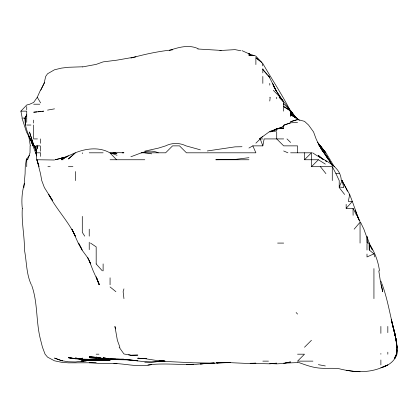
<?xml version="1.0" encoding="UTF-8"?>
<svg xmlns="http://www.w3.org/2000/svg" width="418" height="418" viewBox="0 0 418 418"><rect width="100%" height="100%" fill="white"/><g stroke="black" fill="none" stroke-linecap="round" stroke-linejoin="round"><path stroke-width="0.63" d="M396.813 349.772C397.946 359.135 389.101 365.813 380.882 367.788L387.826 364.924L380.882 367.903C367.563 373.222 352.86 372.229 339.217 368.754C332.294 367.746 325.319 368.843 318.385 367.981C311.144 367.208 304.372 364.475 297.553 362.082M23.126 118.09L25.425 118.09L25.32 125.034L25.137 118.09M30.112 145.866L30.007 152.81L27.661 159.754L26.736 159.754M25.425 118.09C23.93 128.08 30.07 136.733 32.985 145.866L30.336 138.922L36.476 155.125M22.316 208.363C21.391 222.303 24.641 236.081 24.448 250.027C26.731 261.6 26.209 273.863 31.303 284.747M396.797 349.772L396.504 354.187L394.77 357.599C399.321 350.341 396.154 341.172 394.817 333.355L394.77 333.177C389.963 315.862 387.695 297.851 380.882 281.1M396.881 348.507L396.964 347.243L396.776 354.187L394.77 358.524L396.948 354.187L396.881 349.772M23.883 187.53L25.096 173.642L25.247 166.698L26.271 159.754M269.777 101.031L270.18 97.258L269.777 97.258M248.945 148.045L252.843 145.866L262.833 145.866L264.129 138.922L283.665 138.922M36.638 155.966L35.906 152.81L37.62 145.866M24.437 183.481C22.039 191.522 21.365 200.029 22.295 208.363M274.464 130.097L283.665 126.534L284.068 125.034L290.609 122.814L297.553 122.437M123.947 288.864L123.127 291.691L123.947 298.635M22.243 118.09L20.9 111.146L26.736 105.007L29.756 104.202L33.675 102.42L37.275 97.258L40.4 90.314M342.096 180.586L339.217 186.987L343.737 187.53L342.096 180.586L341.287 180.586C340.795 165.079 323.182 160.402 312.654 152.81M40.896 89.734L44.669 82.294M40.619 90.314L44.094 83.37L45.698 76.426L47.568 73.756L54.507 69.775L61.456 68.118L68.395 67.277L82.289 66.796M25.101 118.09L26.736 114.83L24.887 118.09L25.331 121.246M26.736 166.698L26.736 158.887L29.573 155.339M354.14 229.195L360.05 222.251L360.05 243.083M353.105 215.307L353.022 208.363L346.161 208.363L352.322 201.419L349.683 194.474L342.138 181.119M284.068 125.034L283.665 125.468L283.665 128.242L280.509 128.561M304.497 152.81L304.497 159.754L311.441 152.81L311.441 166.698L332.273 166.698L332.273 180.586M311.441 166.698L318.385 159.754L325.329 164.102M304.497 347.243L311.441 340.299M255.889 143.16L260.242 138.922L262.833 138.922M262.833 136.503L259.468 138.922L269.777 131.435L276.721 129.35L276.721 130.965L269.777 131.936M63.17 159.754L61.456 159.754L68.395 155.794L75.344 152.81L68.395 158.986L75.344 152.795C86.129 148.385 99.332 146.77 109.845 152.81L116.591 159.754M61.456 159.754L68.395 155.825L61.456 158.49L64.346 157.664M275.112 129.857L276.721 128.948L283.665 126.534M158.255 152.81C148.771 148.38 139.732 153.798 130.897 156.713M273.9 130.327L276.721 128.948L279.245 128.692M270.932 131.435L276.721 128.707L283.665 128.242M374.821 256.971L373.938 253.846L366.994 256.971L366.994 254.055M270.932 131.539L276.721 129.35M284.486 125.034L290.609 122.814M297.553 119.647L290.609 121.669L297.553 119.501L304.497 121.33L308.541 125.034L313.573 131.978L316.107 138.922L318.385 143.761L328.558 159.754L323.798 152.81M130.897 58.081C144.534 54.283 158.469 51.289 172.561 49.846M169.405 50.369C178.658 47.344 188.685 44.324 198.116 48.65M144.785 151.154L158.673 148.05L165.648 145.866A22.797 22.797 0 0 1 186.01 145.866L200.337 149.832M65.872 157.058L55.035 159.754L64.612 157.628M207.281 150.966L235.057 146.854L242.001 146.728M47.568 110.117L54.507 108.852M135.944 56.827L117.009 60.145L103.115 61.885L96.177 64.388L82.289 66.969M151.729 364.559C139.215 367.526 126.466 363.812 113.853 363.456M285.557 362.829L290.609 361.957L283.665 363.456L276.721 363.874L269.777 363.545L271.669 363.451M248.945 157.69L235.057 159.436L215.803 159.754L248.945 159.754M41.837 111.407L43.665 111.146L33.675 112.207L36.831 111.919M113.853 153.187L115.744 152.988M219.905 50.536L235.057 49.632L240.737 50.75M219.272 362.625L216.749 362.866L230.004 362.505L207.281 363.508L214.225 363.017L200.337 363.968L206.017 363.451L193.393 364.543L186.449 364.543L193.393 364.418C178.246 364.924 163.077 362.887 147.941 364.951M38.095 111.81L40.619 111.58M228.113 362.699L221.169 362.688L230.004 362.531M283.665 363.158L297.553 362.589M163.767 360.948L151.729 362.301L144.785 362.265M83.548 360.938L81.066 361.1L89.227 360.541L84.812 360.849M218.64 362.62L216.749 362.756L220.537 362.605L216.749 362.803L225.589 362.615M230.004 362.443L228.113 362.568L248.945 363.519L255.889 363.19L250.21 363.294M31.695 285.327C37.996 302.951 35.838 322.132 40.619 340.006L42.464 347.243L45.081 354.187L47.568 357.144L54.507 360.818L61.456 362.265L68.395 362.845L89.227 362.777L96.177 362.317M162.471 360.943C148.928 363.336 135.547 360.295 122.056 359.276M110.66 153.056L117.009 152.622L123.728 152.81M89.86 359.229L96.177 358.869L89.227 359.308L82.289 359.14L75.344 357.991L82.289 359.104L75.344 358.581L79.133 358.728M162.461 360.927L158.673 361.131L164.985 360.98M163.01 360.938L159.749 361.1L164.964 361.131L162.461 360.948M273.565 363.357L276.721 363.195L269.777 363.827L250.21 363.346M100.592 358.853L96.177 358.957L103.115 358.869M89.86 359.261L108.8 359.109M121.424 359.25L123.947 359.229L110.065 359.041L103.115 357.698L110.065 359.036L119.532 359.271M62.716 360.708L61.456 360.713L62.705 360.786M33.675 104.202L39.767 104.202M283.665 104.202L283.352 104.202L283.665 102.755L283.665 111.146M20.9 111.146L26.736 111.146L26.736 118.007M26.736 125.034L30.927 125.034M37.442 138.922L33.675 138.922L33.675 125.034M36.282 145.866L39.668 145.866M35.906 152.81L40.619 152.81L40.619 156.389M89.227 152.81L103.115 152.81M122.145 152.81L123.947 152.81M141.143 152.81L165.617 152.81L172.561 145.866L179.505 145.866L186.449 152.81L255.889 152.81L252.843 145.866M290.609 152.81L311.441 152.81M52.443 200.353L44.365 187.53L41.758 180.586L40.494 173.642L36.946 159.754L54.507 160M110.065 159.754L144.785 159.754M304.497 159.754L318.385 159.754M47.929 166.698L50.191 166.698M68.395 166.698L72.904 166.698M332.326 166.698L335.941 173.642L339.217 173.642M349.135 194.474L349.683 194.474L348.346 201.419L352.322 201.419L358.722 219.356M277.615 243.083L283.665 243.083M373.938 253.846L369.261 250.027L369.251 243.083L367.276 243.083L366.994 236.645L366.398 236.139L363.874 229.195L360.546 222.251M96.177 354.187L98.93 354.187M297.553 354.187L304.497 354.187L297.553 361.131L312.92 361.131M262.833 361.131L268.481 361.131M115.744 359.109L110.065 359.036L123.947 359.323L137.841 360.797C124.021 358.707 109.62 361.11 96.177 357.097L101.224 358.095M117.009 359.292L123.947 359.334M117.009 363.702L103.115 363.644L89.227 362.777M117.009 359.459L103.115 359.036M141.629 358.341L137.841 358.263L144.785 358.597L137.841 358.195L144.785 358.644L158.673 360.802L165.617 361.455L193.393 362.808L214.225 363.132M81.024 361.068C90.669 360.42 100.383 359.767 110.065 360.42L96.177 360.222L110.065 360.05L89.227 360.452L75.344 361.962L68.395 361.784L61.456 360.666L54.507 358.074L61.456 360.577L62.705 360.677M221.169 50.411L197.813 49M242.001 50.656L248.945 53.781L248.945 55.265L254.593 55.594L255.889 56.153L261.804 62.538L255.889 57.741L255.889 64.56M98.068 357.4L89.227 357.515L96.177 357.327L99.959 357.693L89.227 356.58L101.224 358.163M87.968 359.668L96.177 359.872L82.289 359.323L86.704 359.595M248.945 55.265L254.113 55.594L248.945 53.781L250.434 54.685M360.05 371.738L353.105 371.257L346.161 370.243M82.289 359.323L89.227 359.82L75.344 358.811L68.395 357.594L75.344 358.754L68.395 357.756L73.448 358.278M113.221 153.328L117.009 153.61L110.697 152.894M144.785 358.409L146.676 358.587M78.5 358.853L80.392 359.088L79.133 358.895M144.785 152.81L151.729 153.85M318.385 364.653L325.329 365.949M128.619 354.71L130.897 355.237L137.841 355.101L130.897 355.279L123.947 353.957L119.167 347.243M110.065 152.81L117.009 155.256M283.665 150.966L287.913 152.81M283.007 101.203L276.721 91.61L283.665 101.982L279.161 97.258L283.665 101.621L296.388 118.09L290.609 114.856L296.858 118.09L299.403 120.337M290.609 110.869L283.665 106.543L290.609 110.984L284.125 104.202M248.945 53.608L250.434 54.601M90.523 243.083L96.177 246.871L96.177 263.915M318.385 156.17L323.636 159.754L318.385 155.444L320.752 157.602M255.889 57.741L262.023 62.538L262.833 65.908M110.065 286.931L115.896 291.691M296.372 118.09L290.609 113.262L292.48 115.018M293.415 115.896L294.821 117.212M325.92 173.642L320.434 166.698M26.736 158.887L27.661 159.754M286.994 138.922L290.609 142.423M318.385 143.902L325.329 152.199L318.385 143.724M296.116 312.523L297.553 314.08M273.341 90.314L280.159 97.258L283.665 101.935M317.544 142.188L323.511 150.14M96.177 263.967L102.332 270.859M294.962 117.165L289.998 111.146M266.945 74.441L262.833 69.482L269.014 76.426L276.721 91.694L273.142 85.105M267.771 75.433L268.591 76.426M292.595 114.584L290.609 112.076L290.609 116.512M293.389 115.582L294.183 116.585M344.615 194.474L339.217 187.53L339.217 180.586L335.941 173.642M322.132 150.328L324.013 152.81L320.841 148.348M320.084 146.859L324.363 152.81L318.683 144.68L325.329 154.043L332.273 165.214M290.724 111.146L295.954 118.09L290.74 111.146L294.711 116.601M323.548 150.328L320.334 145.866L325.951 152.81L334.306 166.698M290.85 111.146L295.087 117.097M319.587 145.866L328.95 159.754L332.273 165.361L325.329 154.143L328.987 159.754M321.254 149.069L322.706 151.206M84.749 236.139L82.289 232.356L82.289 216.378M52.48 200.353L48.713 194.474C56.294 209.199 68.296 221.132 75.344 236.139L71.964 229.195L78.223 243.083L82.289 250.027M369.705 244.687C375.035 252.488 378.185 261.532 379.507 270.859M37.275 97.258L40.619 102.906M273.257 85.507L275.979 90.314L273.121 84.969M87.801 257.509L90.769 263.915L87.127 256.971L82.022 250.027L78.542 243.083L81.709 248.961M289.695 109.542C281.533 93.736 271.663 78.939 262.833 63.552M32.432 143.473L26.486 131.978L22.002 118.09M369.59 244.687L372.448 250.027L369.157 243.083L369.261 250.027M342.18 180.586L346.161 188.492M353.105 208.363L356.554 215.307M357.103 215.307L360.05 221.425M272.593 83.37L275.791 90.314M36.622 151.65L34.61 145.866L36.622 151.65L33.675 145.062L29.49 131.978L33.675 145.276L36.465 151.65M346.407 189.004L347.395 191.193M357.076 215.307L358.728 219.356M96.177 276.638L99.092 284.747L96.579 277.803L99.421 284.747L93.183 270.859L89.227 260.733M359.449 221.096L355.19 210.097M260.242 138.922L262.833 145.866M119.914 347.243L117.374 340.299L114.919 326.411L115.577 328.94M366.994 236.854L369.251 243.083M39.12 166.698L36.784 159.754L36.214 152.81L36.57 154.702M36.946 159.754L38.576 164.964M36.497 151.076L34.929 145.866L36.533 152.178M392.93 326.411L396.264 340.299L391.227 319.467L394.937 333.355L397.1 347.243L394.77 333.355L391.279 319.467L396.248 340.299M381.106 284.747L382.71 291.691L381.341 284.747M28.711 135.766L30.336 145.866M394.77 333.355L396.18 340.299M380.882 284.402L378.797 270.859M29.26 137.026L29.427 138.922M37.228 148.39L37.009 145.866L37.071 148.39M387.826 326.411L387.826 332.65M387.826 352.186L387.826 354.187M380.882 326.411L380.882 333.355M380.882 353.503L380.882 354.187M380.882 359.997L380.882 364.935M373.938 268.591L373.938 298.635M366.994 236.645L366.994 243.083M366.994 243.809L366.994 250.027M346.161 204.324L346.161 208.363M297.553 118.628L297.553 119.924M297.553 152.81L297.553 145.866L283.665 145.866L276.721 138.922L276.721 131.978M276.721 97.258L276.721 98.763M269.777 83.37L269.777 85.173M262.833 68.646L262.833 72.904M262.833 76.426L262.833 83.37M110.065 277.803L110.065 284.747M103.115 263.915L103.115 270.859M89.227 229.195L89.227 236.139M89.227 242.215L89.227 249.661M82.289 152.81L82.289 153.693M82.289 357.96L82.289 358.848M75.344 171.558L75.344 180.586M40.619 138.922L40.619 143.264M40.619 145.866L40.619 151.201M33.675 120.112L33.675 123.033M26.736 106.548L26.736 109.809M26.736 118.09L26.736 122.349M114.851 152.81L112.458 153.244L114.851 152.81M64.612 157.565L61.456 158.014L64.612 157.539M326.568 161.776L325.329 160.298L326.531 161.776M269.777 77.764L268.863 76.426L269.777 77.816"/></g></svg>
